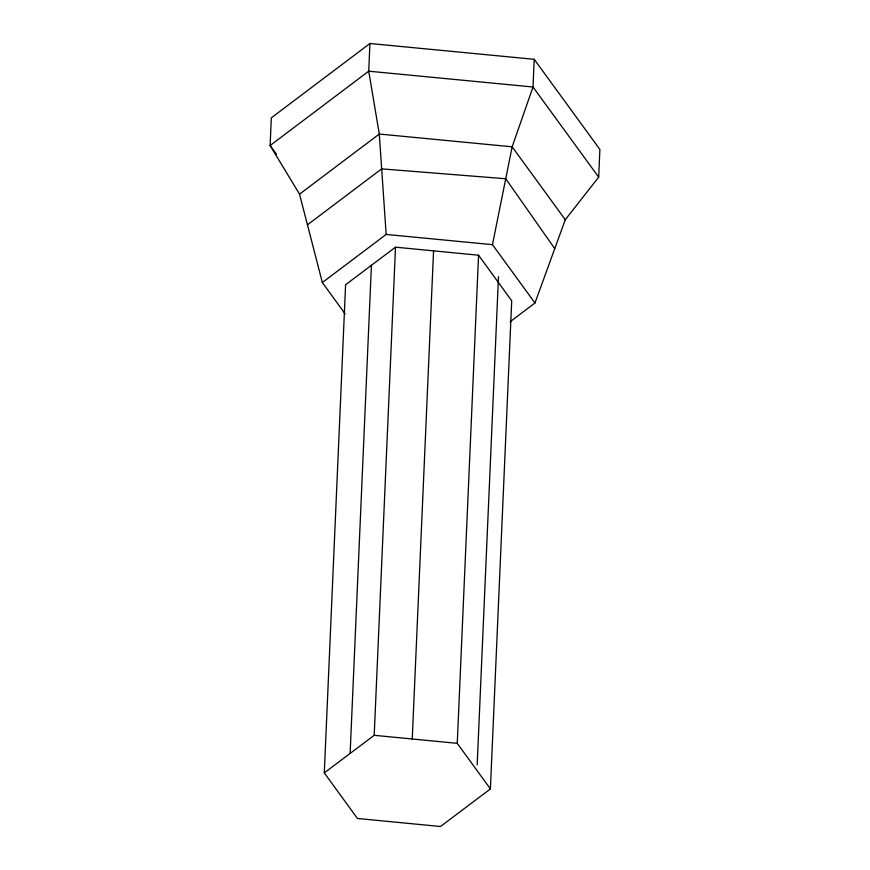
<?xml version="1.0" encoding="UTF-8"?>
<svg xmlns="http://www.w3.org/2000/svg" width="870" height="870" viewBox="0 0 870 870"><rect width="100%" height="100%" fill="white"/><g stroke="black" fill="none" stroke-linecap="round" stroke-linejoin="round"><path stroke-width="1.3" d="M324.292 772.875L345.597 284.74L395.513 247.178L478.565 255.204L511.712 300.803L490.397 788.938L440.492 826.5L357.439 818.474L324.292 772.875L374.198 735.313L457.25 743.339L490.397 788.938M510.092 321.759L534.974 302.999L565.272 219.729L598.68 177.143L599.887 149.455L534.213 59.312L369.935 43.5L368.728 71.188L379.287 134.034L386.16 234.432L322.346 282.543L345.162 313.874M350.121 753.431L371.425 265.306M374.198 735.313L395.513 247.178M412.249 738.989L433.564 250.854M457.25 743.339L478.565 255.204M477.173 764.828L498.488 276.693M534.213 59.312L533.005 87L512.158 146.812L492.474 244.666L534.974 302.999M369.935 43.5L271.32 117.841L270.113 145.529L299.541 194.162L322.346 282.543M299.541 194.162L379.287 134.034L512.158 146.812L565.272 219.729M307.447 224.83L381.669 168.867L505.731 178.752L554.755 248.624M386.16 234.432L492.474 244.666M598.68 177.143L533.005 87L368.728 71.188L270.113 145.529L276.442 154.218"/></g></svg>
